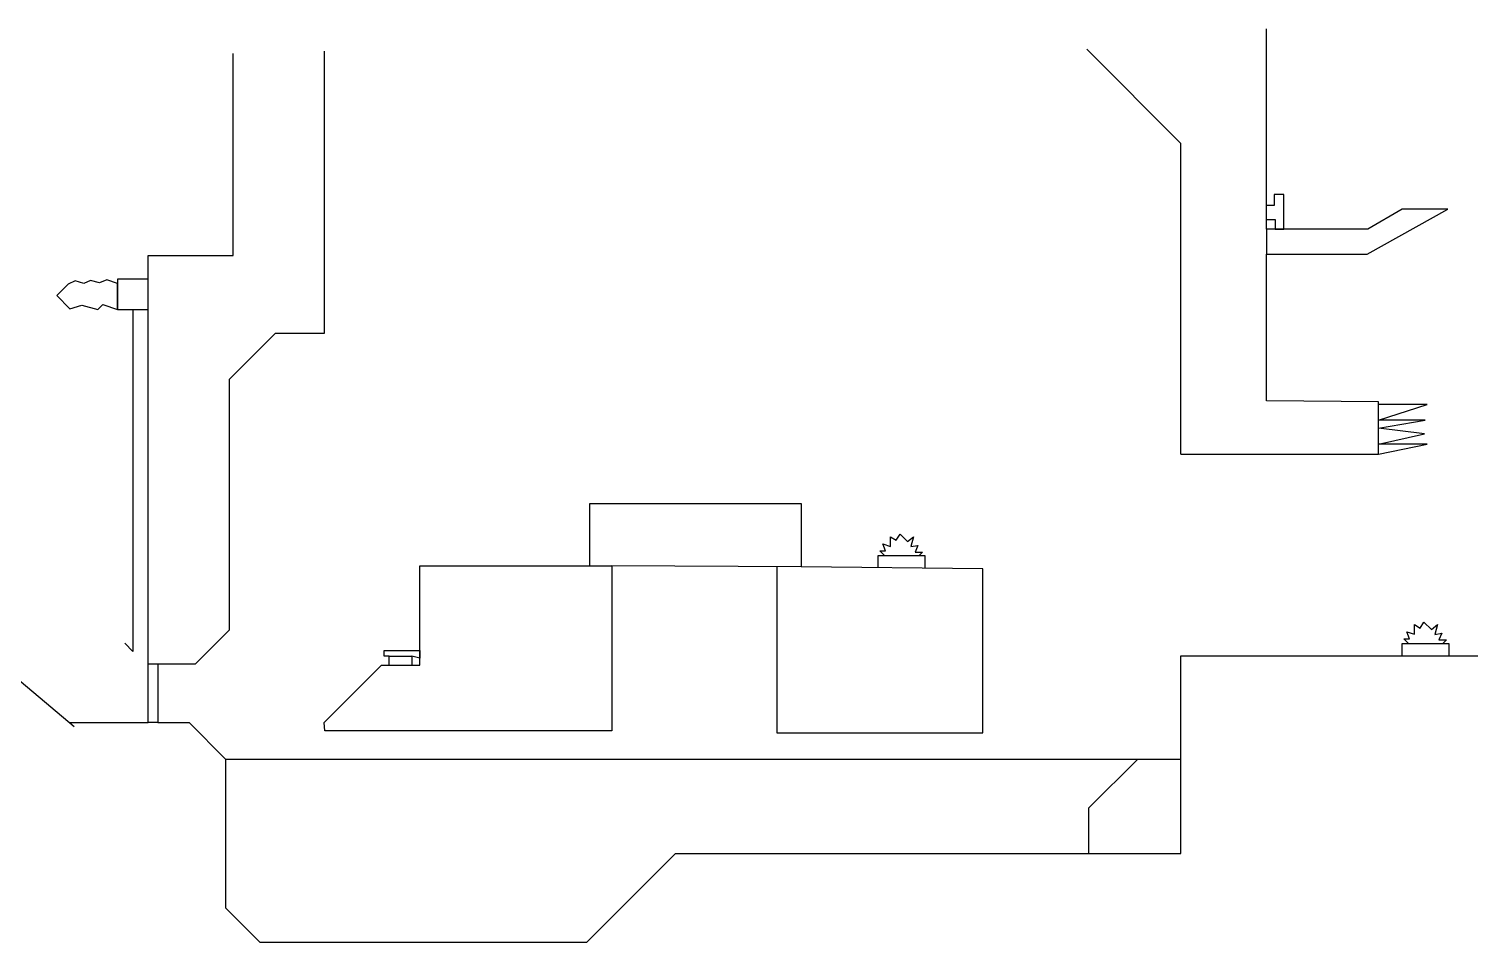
# Model space of a CAD drawing. Header units: millimetres. Extents: x 1187 to 5752, y 1467 to 1991.
# Drawn here: x 1894 to 2651, y 1481 to 1960 of the extents above; entities that cross this region are included whole.
import ezdxf

# ---------------------------------------------------------------- set-up
doc = ezdxf.new("R2010")
doc.units = ezdxf.units.MM

msp = doc.modelspace()

# ---------------------------------------------------------------- linework, layer by layer
for p, q in [((2543.83, 1855.15), (2543.83, 1960.28)), ((2001.58, 1841.38), (2001.58, 1947.38)), ((2049.56, 1800.59), (2049.56, 1948.5)), ((2498.91, 1900.14), (2449.44, 1949.61)), ((2498.91, 1737.2), (2498.91, 1900.14)), ((2552.98, 1873.35), (2547.79, 1873.35)), ((2547.79, 1873.35), (2547.79, 1867.66)), ((2552.98, 1855.15), (2552.98, 1873.35)), ((2544.78, 1867.66), (2543.83, 1867.66)), ((2547.79, 1867.66), (2544.78, 1867.66)), ((2596.67, 1842.12), (2638.93, 1865.76)), ((2614.92, 1865.76), (2596.91, 1855.15)), ((2638.93, 1865.76), (2614.92, 1865.76)), ((2543.83, 1860.3), (2548.29, 1860.3)), ((2596.91, 1855.15), (2543.83, 1855.15)), ((2543.83, 1855.15), (2543.83, 1842.12)), ((2548.29, 1860.3), (2548.29, 1855.15)), ((2548.29, 1855.15), (2552.98, 1855.15)), ((1957, 1797.32), (1957, 1841.38)), ((1957, 1841.38), (2001.58, 1841.38)), ((2543.83, 1765.05), (2543.83, 1842.12)), ((2543.83, 1842.12), (2596.67, 1842.12)), ((1914.96, 1826.28), (1908.99, 1820.31)), ((1918.63, 1828.11), (1914.96, 1826.28)), ((1923.29, 1826.62), (1918.63, 1828.11)), ((1926.63, 1828.28), (1923.29, 1826.62)), ((1931.46, 1826.95), (1926.63, 1828.28)), ((1935.36, 1828.65), (1931.46, 1826.95)), ((1940.94, 1826.67), (1935.36, 1828.65)), ((1957, 1828.89), (1940.94, 1828.89)), ((1940.94, 1828.89), (1940.94, 1813.02)), ((1940.94, 1813.02), (1940.94, 1826.67)), ((1908.99, 1820.31), (1915.95, 1813.34)), ((1915.95, 1813.34), (1922.15, 1815.23)), ((1922.15, 1815.23), (1930.59, 1813)), ((1930.59, 1813), (1933.26, 1815.67)), ((1933.26, 1815.67), (1940.94, 1813.02)), ((1940.94, 1813.02), (1957, 1813.02)), ((1948.97, 1813.02), (1948.97, 1633.64)), ((1999.61, 1776.43), (2023.76, 1800.59)), ((2023.76, 1800.59), (2049.56, 1800.59)), ((1957, 1596.32), (1957, 1797.32)), ((1999.61, 1645), (1999.61, 1776.43)), ((2602.49, 1764.53), (2543.83, 1765.05)), ((2602.49, 1737.2), (2602.49, 1764.53)), ((2602.49, 1754.91), (2628.13, 1763.15)), ((2628.13, 1763.15), (2602.49, 1763.15)), ((2602.49, 1750.87), (2627.05, 1754.91)), ((2627.05, 1754.91), (2602.49, 1754.91)), ((2626.7, 1747.75), (2602.49, 1750.87)), ((2602.49, 1742.38), (2626.7, 1747.75)), ((2602.49, 1737.2), (2628.13, 1742.38)), ((2628.13, 1742.38), (2602.49, 1742.38)), ((2498.91, 1737.2), (2602.49, 1737.2)), ((2188.71, 1678.62), (2188.71, 1711.34)), ((2188.71, 1711.34), (2299.55, 1711.34)), ((2299.55, 1711.34), (2299.55, 1678.07)), ((2349.54, 1691.96), (2351.52, 1695.15)), ((2351.52, 1695.15), (2355.41, 1691.26)), ((2343.93, 1686.44), (2342.49, 1690.12)), ((2342.49, 1690.12), (2346.57, 1688.76)), ((2346.57, 1688.76), (2346.57, 1693.8)), ((2346.57, 1693.8), (2349.54, 1691.96)), ((2355.41, 1691.26), (2358.6, 1693.8)), ((2358.6, 1693.8), (2357.23, 1688.68)), ((2357.23, 1688.68), (2360.92, 1689.32)), ((2360.92, 1689.32), (2359.4, 1685.8)), ((2340.11, 1677.51), (2340.11, 1683.95)), ((2340.11, 1683.95), (2364.52, 1683.95)), ((2343.37, 1683.95), (2340.88, 1686.44)), ((2340.88, 1686.44), (2343.93, 1686.44)), ((2359.4, 1685.8), (2363.32, 1685.8)), ((2363.32, 1685.8), (2361.48, 1683.95)), ((2364.52, 1683.95), (2364.52, 1677.51)), ((2099.51, 1626.46), (2099.51, 1678.62)), ((2099.51, 1678.62), (2200.31, 1678.62)), ((2200.31, 1678.62), (2200.31, 1591.98)), ((2299.55, 1678.07), (2200.31, 1678.62)), ((2286.87, 1678.14), (2286.87, 1590.9)), ((2395, 1676.95), (2299.55, 1678.07)), ((2395, 1590.9), (2395, 1676.95)), ((2624.44, 1645.87), (2626.42, 1649.05)), ((2626.42, 1649.05), (2630.3, 1645.16)), ((1981.78, 1627.18), (1999.61, 1645)), ((2618.83, 1640.34), (2617.38, 1644.02)), ((2617.38, 1644.02), (2621.47, 1642.66)), ((2621.47, 1642.66), (2621.47, 1647.71)), ((2621.47, 1647.71), (2624.44, 1645.87)), ((2630.3, 1645.16), (2633.49, 1647.71)), ((2633.49, 1647.71), (2632.13, 1642.58)), ((2632.13, 1642.58), (2635.82, 1643.22)), ((2635.82, 1643.22), (2634.29, 1639.7)), ((1948.97, 1633.64), (1944.66, 1637.95)), ((2080.76, 1631.16), (2080.76, 1634.23)), ((2080.76, 1634.23), (2099.51, 1634.23)), ((2099.51, 1634.23), (2099.51, 1630.2)), ((2615.01, 1631.41), (2615.01, 1637.85)), ((2615.01, 1637.85), (2639.42, 1637.85)), ((2618.27, 1637.85), (2615.78, 1640.34)), ((2615.78, 1640.34), (2618.83, 1640.34)), ((2634.29, 1639.7), (2638.22, 1639.7)), ((2638.22, 1639.7), (2636.37, 1637.85)), ((2639.42, 1637.85), (2639.42, 1631.41)), ((1877.96, 1628), (1918.16, 1594.27)), ((1957, 1627.18), (1962, 1627.18)), ((1962, 1627.18), (1962, 1596.32)), ((1962, 1627.18), (1981.78, 1627.18)), ((2049.3, 1596.32), (2079.44, 1626.46)), ((2079.44, 1626.46), (2099.51, 1626.46)), ((2083.45, 1631.16), (2080.76, 1631.16)), ((2083.45, 1626.46), (2083.45, 1631.16)), ((2083.45, 1631.16), (2095.35, 1631.16)), ((2095.35, 1631.16), (2095.35, 1626.46)), ((2099.51, 1630.2), (2095.35, 1631.16)), ((2498.91, 1527.75), (2498.91, 1631.41)), ((2498.91, 1631.41), (2661.93, 1631.41)), ((1915.72, 1596.32), (1957, 1596.32)), ((1962, 1596.32), (1957, 1596.32)), ((1962, 1596.32), (1978.41, 1596.32)), ((1978.41, 1596.32), (1997.5, 1577.23)), ((2049.66, 1591.98), (2049.3, 1596.32)), ((2200.31, 1591.98), (2049.66, 1591.98)), ((2286.87, 1590.9), (2395, 1590.9)), ((1997.5, 1577.23), (1997.5, 1499.13)), ((2450.64, 1551.67), (2476.2, 1577.23)), ((2476.2, 1577.23), (2498.91, 1577.23)), ((2450.64, 1527.75), (2450.64, 1551.67)), ((2187.12, 1481.15), (2233.72, 1527.75)), ((2233.72, 1527.75), (2498.91, 1527.75)), ((1997.5, 1499.13), (2015.48, 1481.15)), ((2015.48, 1481.15), (2187.12, 1481.15))]:
    msp.add_line(p, q)
at = {"color": 143, "true_color": 0x7aafdf}
msp.add_line((1997.5, 1577.23), (2498.91, 1577.23), dxfattribs=at)

doc.saveas('drawing.dxf')
